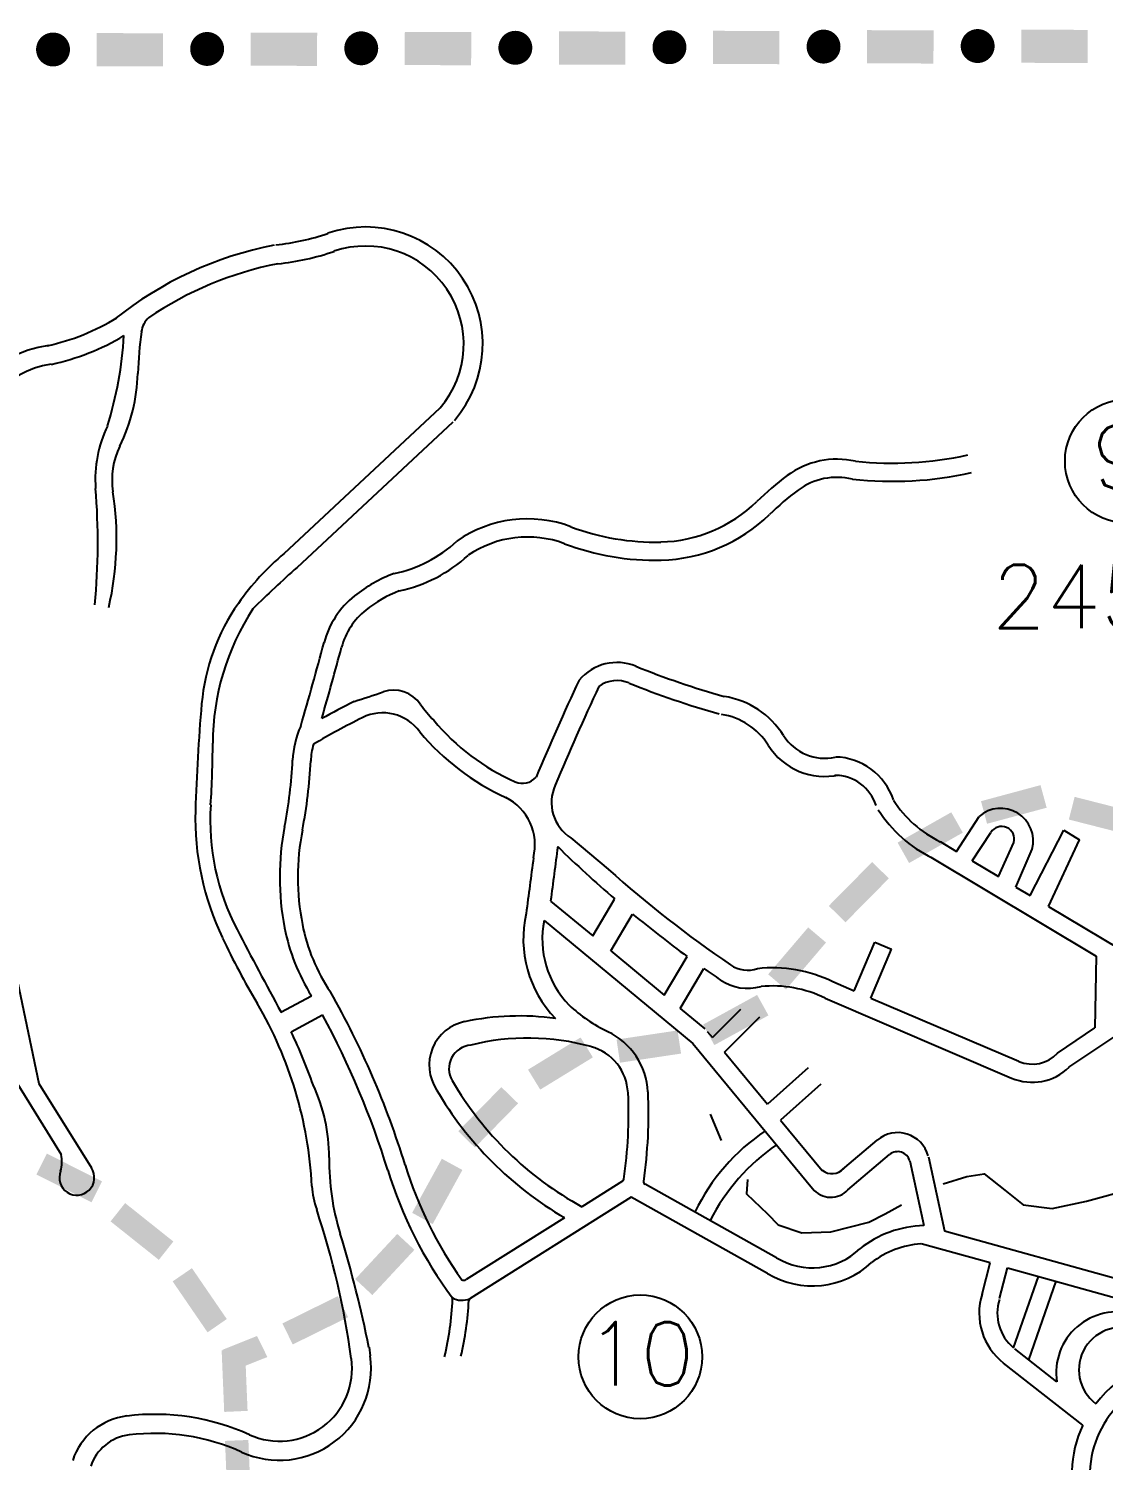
# Model space of a CAD drawing. Extents: x 578289 to 593263, y 7501070 to 7511782.
# Drawn here: x 586438 to 587624, y 7507604 to 7509183 of the extents above; entities that cross this region are included whole.
import ezdxf
from ezdxf.enums import TextEntityAlignment as Align

# ---------------------------------------------------------------- set-up
doc = ezdxf.new("R2010")
doc.units = 0
doc.header["$LTSCALE"] = 170
doc.header["$MEASUREMENT"] = 0
for name, color, linetype in [('LIMITE-BACIA', 3, 'CONTINUOUS'), ('LIMITE-PROJETO', 1, 'CONTINUOUS'), ('RIO', 4, 'CONTINUOUS'), ('RUA', 7, 'CONTINUOUS'), ('TEXTO2', 5, 'CONTINUOUS')]:
    doc.layers.add(name, color=color, linetype=linetype)
doc.styles.get("Standard").update_dxf_attribs({"font": 'ROMANSBR.SHX'})

# ---------------------------------------------------------------- blocks, each defined once
blk = doc.blocks.new('C')
at = {"layer": 'LIMITE-BACIA'}
blk.add_solid([(-33.9, -12.9), (-34, 12.9), (34.2, -12.6), (34, 13.2)], dxfattribs=at)
blk = doc.blocks.new('R')
at = {"layer": 'LIMITE-PROJETO', "const_width": 18.7}
blk.add_lwpolyline([(-75.2, 0.3, 1), (-93.9, 0.4, 1)], format="xyb", close=True, dxfattribs=at)
at = {"layer": 'LIMITE-PROJETO'}
blk.add_solid([(36.9, 17.7), (36.6, -18.8), (-36.4, 18.3), (-36.6, -18.3)], dxfattribs=at)

msp = doc.modelspace()

# ---------------------------------------------------------------- linework, layer by layer
at = {"layer": 'LIMITE-BACIA'}
msp.add_solid([(586663.4, 7507703), (586651.9, 7507726.1), (586701.4, 7507718.1), (586690, 7507741.3)], dxfattribs=at)
at = {"layer": 'RIO'}
for points in [[(587190, 7507986), (587202, 7507957)], [(587447, 7507909), (587473, 7507917), (587492, 7507920), (587515, 7507902), (587535, 7507886), (587567, 7507882), (587605, 7507890), (587656, 7507904), (587695, 7507914), (587733, 7507929), (587770, 7507933), (587795, 7507933), (587814, 7507933)], [(587231, 7507914), (587230, 7507898), (587253, 7507876), (587265, 7507864), (587291, 7507855), (587323, 7507856), (587365, 7507867), (587383, 7507876), (587401, 7507886)]]:
    msp.add_lwpolyline(points, dxfattribs=at)
at = {"layer": 'RUA', "linetype": 'CONTINUOUS'}
for p, q in [((586719.8, 7508604.3), (586891.9, 7508764.7)), ((586734.2, 7508588.9), (586906.2, 7508749.4)), ((587461.6, 7508275.7), (587486.6, 7508314.1)), ((587479, 7508265.2), (587499.5, 7508296.7)), ((587542.7, 7508227.1), (587579.9, 7508299)), ((587579.9, 7508299), (587597.3, 7508288.5)), ((587036.2, 7508290.5), (587077.5, 7508256)), ((587443.5, 7508286.5), (587461.6, 7508275.7)), ((587508, 7508247.9), (587525, 7508285.6)), ((587527.2, 7508236.4), (587545, 7508278.3)), ((587563, 7508215), (587597.3, 7508288.5)), ((587433.2, 7508269.3), (587615.6, 7508160.2)), ((587479, 7508265.2), (587508, 7508247.9)), ((586399.5, 7508256.6), (586449.2, 7508019.8)), ((587527.2, 7508236.4), (587542.7, 7508227.1)), ((587013.8, 7508220.9), (587060.4, 7508182.4)), ((587060.4, 7508182.4), (587084.5, 7508223.2)), ((587563, 7508215), (587641.3, 7508168.2)), ((587006.7, 7508199.6), (587170.6, 7508063.8)), ((587080.3, 7508165.9), (587104.3, 7508206.6)), ((587080.3, 7508165.9), (587139.2, 7508117)), ((587348.6, 7508122), (587371.4, 7508175.6)), ((587367.2, 7508114), (587390, 7508167.7)), ((587371.4, 7508175.6), (587390, 7508167.7)), ((587139.2, 7508117), (587164.5, 7508159.8)), ((587615.6, 7508160.2), (587614.2, 7508081)), ((587156.9, 7508102.4), (587183, 7508146.5)), ((587325, 7508132.1), (587348.6, 7508122)), ((586716.4, 7508098.3), (586749.9, 7508116.5)), ((587156.9, 7508102.4), (587184, 7508080)), ((587223.5, 7508101.4), (587192.4, 7508070.3)), ((587316.7, 7508113.9), (587522.4, 7508025.8)), ((587367.2, 7508114), (587530.2, 7508044.2)), ((586727.6, 7508076.7), (586762.2, 7508095.4)), ((587244.4, 7508093), (587205.4, 7508054.1)), ((587186.7, 7508077.2), (587192.4, 7508070.3)), ((587572.9, 7508053.2), (587614.2, 7508081)), ((587585.7, 7508037.7), (587636.2, 7508071.7)), ((587170.6, 7508063.8), (587302.9, 7507903.8)), ((587205.6, 7508054.3), (587253, 7507997)), ((586413.3, 7508039.6), (586473.8, 7507941.4)), ((587298, 7508036.9), (587253, 7507997)), ((586449.2, 7508019.8), (586507.3, 7507926.6)), ((587312.1, 7508019), (587267.5, 7507979.4)), ((587267.5, 7507979.4), (587313.4, 7507923.9)), ((587333.7, 7507923), (587374.2, 7507957.4)), ((587341.9, 7507902.4), (587387.8, 7507941.3)), ((587410.1, 7507934.4), (587425.5, 7507863.1)), ((587430.6, 7507938.8), (587448.3, 7507857.3)), ((587093.2, 7507912.2), (587048.2, 7507883.8)), ((587263.2, 7507827.6), (587118, 7507908.7)), ((587102.6, 7507894.4), (586925.1, 7507782.7)), ((587253.1, 7507810.3), (587102.6, 7507894.4)), ((587029, 7507871.7), (586920.6, 7507803.5)), ((587448.3, 7507857.3), (587652.3, 7507800.7)), ((587498.7, 7507821.8), (587422.5, 7507843)), ((587489.8, 7507787.5), (587498.7, 7507821.8)), ((587509.1, 7507782.5), (587518, 7507816.4)), ((587518, 7507816.4), (587653, 7507779)), ((587524.6, 7507728.1), (587552, 7507807)), ((587541.3, 7507715), (587571.5, 7507801.6)), ((586813.5, 7507728.8), (586814.8, 7507719.3)), ((587572.4, 7507690.6), (587525.9, 7507727.1)), ((587600.9, 7507642.9), (587513.6, 7507711.3))]:
    msp.add_line(p, q, dxfattribs=at)
for centre, radius, start, end in [((586682.7, 7509206.3), 263.3, 276.1148, 288.9267), ((586809.9, 7508835.2), 129.1, 319.3041, 108.9267), ((586787.9, 7508543.2), 408.8, 101.1451, 128.5426), ((586809.9, 7508835.2), 108.1, 319.3041, 108.9267), ((586787.9, 7508543.2), 387.8, 101.1451, 124.1195), ((586682.7, 7509206.3), 284.3, 276.1148, 288.9267), ((586407, 7509071.7), 243.9, 282.2026, 301.7358), ((586587.9, 7508845.3), 25.8, 132.6987, 172.1941), ((586407, 7509071.7), 264.9, 282.2026, 300.9415), ((586128.8, 7508869), 415.1, 342.6025, 356.6291), ((586992.2, 7508789.8), 433.8, 172.1941, 178.2723), ((586477.8, 7508710.4), 124.6, 98.2588, 180.3613), ((586477.8, 7508710.4), 103.6, 98.2588, 180.3613), ((586362.9, 7508808.8), 195.7, 333.8943, 358.2723), ((586645, 7508686.5), 133.5, 154.0994, 184.4937), ((586614.9, 7508685.3), 84.9, 153.8943, 188.8631), ((587329.7, 7508616.3), 91.9, 77.151, 126.611), ((587390.9, 7509088.2), 384.4, 263.9231, 282.483), ((587472.3, 7508424.4), 331, 126.611, 134.2758), ((587329.7, 7508616.3), 71.9, 76.2778, 126.611), ((587390.9, 7509088.2), 404.4, 263.743, 282.483), ((585752.8, 7508616.4), 761.5, 354.8238, 4.4937), ((586198.1, 7508620.4), 336.9, 347.0189, 8.8631), ((587472.3, 7508424.4), 311, 126.611, 134.2758), ((587131.7, 7508773.8), 156.9, 271.3163, 314.2758), ((586988.4, 7508506.4), 136, 69.4002, 124.9515), ((587131.7, 7508773.8), 176.9, 271.3163, 314.2758), ((586988.4, 7508506.4), 116, 69.4002, 124.3221), ((587129.2, 7508881), 264.2, 249.4002, 271.3163), ((586812, 7508724.1), 144.9, 281.5959, 312.8053), ((587129.2, 7508881), 284.2, 249.4002, 271.3163), ((586906.2, 7508382.7), 289.5, 130.0641, 144.877), ((586812, 7508724.1), 164.9, 282.1809, 312.2939), ((587626.1, 7507590.4), 1338.9, 131.7741, 134.6351), ((586897.8, 7508431.6), 160.9, 110.6295, 128.5466), ((586897.8, 7508431.6), 140.9, 111.23, 128.5466), ((586855.4, 7508418.4), 227.4, 144.877, 174.942), ((586858.7, 7508480.7), 98.1, 128.5466, 165.0614), ((586912.3, 7508394.5), 271.2, 146.7694, 179.9195), ((586858.7, 7508480.7), 78.1, 128.5466, 165.0614), ((582933.7, 7509527.9), 3964.2, 343.6801, 345.0614), ((582933.7, 7509527.9), 3984.2, 343.886, 345.0614), ((587087.2, 7508428.8), 55.2, 67.9353, 139.5197), ((589840.6, 7507165.4), 3082.6, 155.0728, 157.2505), ((587459.9, 7509348.4), 937.1, 247.9353, 254.2388), ((584683.8, 7514873.4), 6770.7, 288.18782, 288.47274), ((586840.6, 7508417.2), 36.3, 34.6802, 108.4727), ((589843.3, 7507164.5), 3062.6, 155.0239, 157.2505), ((587087.2, 7508428.8), 35.2, 67.9353, 124.8129), ((587459.9, 7509348.4), 957.1, 247.9353, 254.2388), ((588594.7, 7508264.5), 1973.5, 174.942, 178.3643), ((587281.9, 7507479.5), 1076.8, 116.7575, 118.9097), ((586979.8, 7508513.5), 133, 214.6802, 224.4674), ((587190.8, 7508353.2), 94.5, 32.0934, 81.126), ((587281.9, 7507479.5), 1056.8, 116.7575, 120.0822), ((586828.7, 7508378.4), 50.1, 35.5789, 116.7575), ((587074.3, 7508577.9), 246.4, 219.7494, 246.2023), ((587190.8, 7508353.2), 74.5, 32.0934, 81.126), ((586835.1, 7508371.1), 106, 156.1622, 177.1716), ((587074.3, 7508577.9), 266.4, 219.7494, 245.6359), ((587316, 7508431.7), 53.3, 212.0934, 282.8924), ((585588.1, 7508396.4), 1053, 356.2167, 359.9195), ((586835.1, 7508371.1), 86, 164.6166, 177.1716), ((587316, 7508431.7), 73.3, 212.0934, 282.8924), ((586215.3, 7508401.8), 514.6, 348.9506, 357.1716), ((586215.3, 7508401.8), 534.6, 348.9506, 357.1716), ((587326.6, 7508310.9), 68.9, 18.2281, 88.8699), ((586982.8, 7508371.1), 20.3, 246.9722, 317.7837), ((587326.6, 7508310.9), 48.9, 18.2281, 88.8699), ((587061.3, 7508329.6), 46.5, 155.5717, 237.289), ((586897.8, 7508309.8), 259.5, 176.2167, 207.6402), ((586938.3, 7508283), 58.3, 345.822, 63.4538), ((587500.1, 7508401.8), 128.5, 212.7036, 243.8752), ((587510.4, 7508287.4), 35.8, 345.246, 131.8278), ((586927.2, 7508312.1), 305.3, 178.3643, 205.5854), ((587500.1, 7508401.8), 148.5, 212.7036, 243.8752), ((587006.7, 7508247.2), 291.7, 168.9506, 191.0494), ((587006.7, 7508247.2), 271.7, 168.9506, 191.0494), ((587511.3, 7508289.1), 14.1, 345.4986, 147.5894), ((614369, 7504661.8), 27585.7, 172.46128, 172.587), ((587932.9, 7509210.3), 1301.5, 225.5635, 229.3212), ((614363.6, 7504651), 27606.7, 172.47009, 172.59895), ((587932.9, 7509210.3), 1281.5, 228.1265, 235.7807), ((587109.8, 7508179.2), 126.1, 167.176, 224.0181), ((587109.8, 7508179.2), 105.1, 168.8031, 224.0181), ((587932.9, 7509210.3), 1301.5, 230.4595, 233.8163), ((592994.4, 7511502.5), 7141.5, 207.64018, 208.4681), ((586936.9, 7508233.6), 220.6, 191.0494, 212.0451), ((586936.9, 7508233.6), 200.6, 191.0494, 214.2388), ((587513.8, 7508592.9), 955.7, 205.5854, 210.4646), ((587231.4, 7508178.7), 34, 235.7807, 288.1899), ((587932.9, 7509210.3), 1301.5, 234.8181, 235.7807), ((587231.4, 7508178.7), 54, 235.7807, 285.6863), ((587258.9, 7507996.9), 150.4, 63.9243, 96.4596), ((585931, 7507645), 965.4, 17.1715, 29.5224), ((587258.9, 7507996.9), 130.4, 63.7105, 95.6932), ((586309.5, 7507884.5), 441.5, 2.8752, 30.4646), ((587156.5, 7508239), 180.6, 227.3759, 243.8286), ((585931, 7507645), 945.4, 17.1715, 28.4509), ((586929, 7508039.9), 49.1, 101.7425, 213.4077), ((586979.3, 7507803.1), 291.1, 82.1359, 101.9519), ((586257.5, 7507846.5), 523.4, 19.1524, 26.0871), ((587043.7, 7508006.7), 77.6, 2.7107, 64.7329), ((586927.8, 7508036), 26.1, 94.6465, 210.2166), ((586988.8, 7507806.8), 263, 74.6461, 103.8858), ((587043.7, 7508006.7), 55.6, 2.7107, 74.6461), ((587545.2, 7508079), 37.9, 246.8152, 317.0227), ((587226.4, 7508210), 371.6, 210.2166, 241.347), ((587545.2, 7508079), 57.9, 246.8152, 314.5105), ((586581, 7507938.7), 188.5, 359.7818, 24.9449), ((587226.4, 7508210), 391.6, 210.2166, 239.7275), ((586606.6, 7507986), 493.3, 351.6398, 2.7107), ((586606.6, 7507986), 515.3, 351.7188, 2.7107), ((587377.5, 7507779), 227.2, 124.0386, 154.051), ((587396.7, 7507930.8), 34.8, 15.0183, 130.2953), ((587392, 7507765.1), 227.2, 124.6091, 152.8848), ((587396.7, 7507930.8), 13.8, 15.0183, 130.2953), ((586438.5, 7507933.1), 36.2, 343.9616, 13.2423), ((587048.7, 7507935.7), 279.2, 179.5324, 197.0302), ((587284.5, 7508063.3), 451.3, 197.1715, 215.2086), ((586491.2, 7507915.9), 19.3, 157.9734, 33.6725), ((587284.5, 7508063.3), 471.3, 197.1715, 216.3855), ((587091.6, 7507914.7), 3, 302.1961, 351.6398), ((587324.2, 7507937.8), 17.5, 232.0942, 317.7028), ((586863.8, 7507916.5), 113.8, 184.9484, 198.334), ((587119.4, 7507911.3), 3, 171.7188, 240.8019), ((587323, 7507920.4), 26.1, 219.5784, 316.3335), ((585878.2, 7507589.9), 924.5, 7.8666, 18.334), ((585531.5, 7507471), 1307.6, 11.3682, 17.0302), ((587429.3, 7507743.2), 120, 91.8109, 128.3064), ((587302.7, 7507892.1), 75.6, 238.5123, 313.6566), ((587429.3, 7507743.2), 100, 93.9434, 127.8268), ((587302.7, 7507892.1), 95.6, 238.7658, 313.0387), ((586917.8, 7507808), 5.32, 247.944, 302.1961), ((587556.9, 7507766.7), 70.3, 162.7261, 231.9188), ((586560.1, 7507797.3), 345.9, 346.7987, 357.4167), ((586902.7, 7507781.9), 3, 357.4167, 36.3855), ((586916, 7507801.8), 21.2, 238.9911, 295.2465), ((586578.2, 7507798.1), 345.9, 346.7987, 357.052), ((586926.7, 7507780.1), 3, 122.1961, 177.052), ((587556.9, 7507766.7), 50.3, 162.7261, 229.9861), ((587638.4, 7507701), 66.8, 73.1208, 188.9567), ((587643.4, 7507704), 46.8, 63.7227, 233.1099), ((586714.6, 7507705.5), 101.2, 245.7118, 7.8666), ((586714.6, 7507705.5), 80.2, 245.7118, 7.8666), ((587718.3, 7507588), 129.6, 85.9555, 142.6883), ((587718.3, 7507588), 109.6, 85.9555, 177.981), ((586555, 7507581.6), 72, 96.9532, 161.748), ((586577.1, 7507400.7), 254.2, 65.7118, 96.9532), ((586555, 7507581.6), 51, 96.9532, 161.748), ((586577.1, 7507400.7), 233.2, 65.7118, 96.9532), ((587718.3, 7507588), 129.6, 154.952, 177.981)]:
    msp.add_arc(centre, radius, start, end, dxfattribs=at)
at = {"layer": 'TEXTO2'}
for centre in [(587649.5, 7508706.1), (587112.8, 7507718.3)]:
    msp.add_circle(centre, 68.2, dxfattribs=at)

# ---------------------------------------------------------------- block references
at = {"layer": 'LIMITE-PROJETO'}
for name, p, rotation in [('R', (586549.5, 7509160), 0.2171664970633964), ('R', (586719.5, 7509160.6), 0.2171664970633964), ('R', (586889.5, 7509161.3), 0.2171664970633964), ('R', (587059.5, 7509161.9), 0.2171664970633964), ('R', (587229.5, 7509162.5), 0.2171664970633964), ('R', (587399.5, 7509163.2), 0.2171664970633964), ('R', (587569.5, 7509163.8), 0.2171664970633964), ('C', (587524.8, 7508327.3), 14.82789466939894), ('C', (587621.6, 7508314.8), 345.4286288400063), ('C', (587432.6, 7508290.7), 29.22204145179409), ('C', (587353.9, 7508230.6), 45.08200419492091), ('C', (587285.8, 7508157.5), 49.30071576568126), ('C', (587218.1, 7508089.6), 28.51116462708987), ('C', (587024.7, 7508041.6), 31.24737989835853), ('C', (587122.1, 7508060.3), 8.22125820257105), ('C', (586945, 7507982.3), 45.36417250075427), ('C', (586482.6, 7507915.5), 333.0310308079199), ('C', (586888.9, 7507900.6), 60.96878776822444), ('C', (586562.9, 7507856.5), 321.2127200590431), ('C', (586831, 7507820), 46.80558116370392), ('C', (586626.6, 7507780.7), 304.17062078575), ('C', (586754.2, 7507758.4), 26.00373848965243), ('C', (586665.1, 7507692.2), 272.1187537931015), ('C', (586668.8, 7507592.2), 272.1187537931015)]:
    msp.add_blockref(name, p, dxfattribs=dict(at, rotation=rotation))

# ---------------------------------------------------------------- texts
at = {"layer": 'TEXTO2'}
for s, p in [('9', (587640.4, 7508676.1)), ('10', (587112.6, 7507686.7))]:
    msp.add_text(s, height=70, dxfattribs=at).set_placement(p, align=Align.CENTER)
msp.add_text('245,7ha', height=70, dxfattribs=at).set_placement((587500.5, 7508521.8))

doc.saveas('drawing.dxf')
